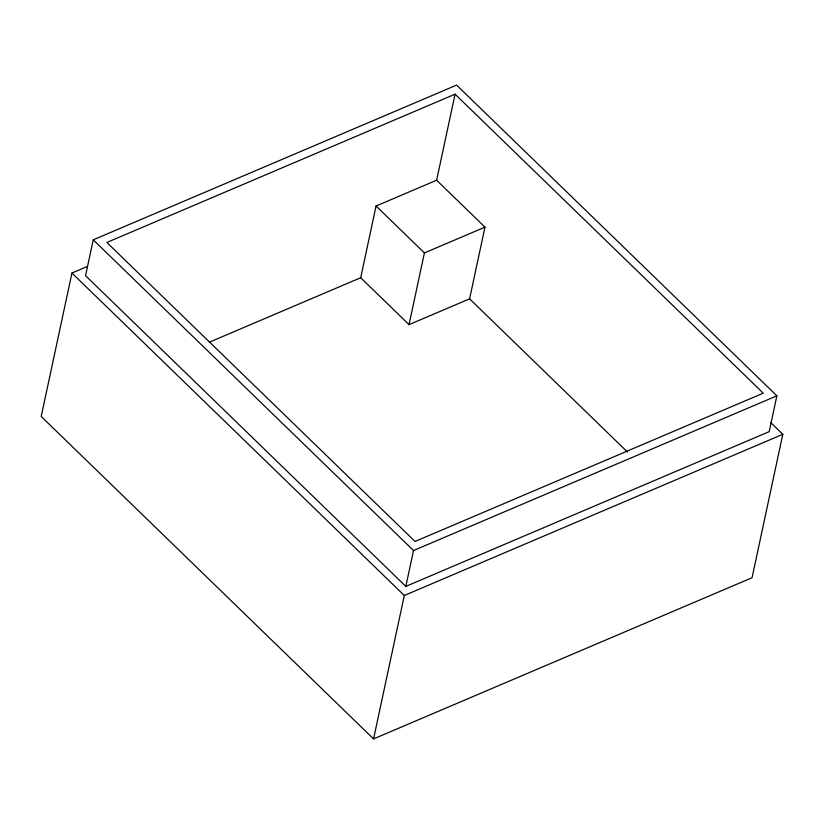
<?xml version="1.0" encoding="UTF-8"?>
<svg xmlns="http://www.w3.org/2000/svg" width="824" height="824" viewBox="0 0 824 824"><rect width="100%" height="100%" fill="white"/><g stroke="black" fill="none" stroke-linecap="round" stroke-linejoin="round"><path stroke-width="1.24" d="M87.323 266.492L71.945 273.043L41.2 416.46L373.56 738.901L752.054 577.727L782.8 434.31L770.801 422.661M93.246 239.825L85.562 275.679L405.83 586.4L769.183 431.663L776.878 395.808L456.599 85.099L93.246 239.825L413.514 550.545L405.83 586.4M209.296 342.207L360.696 277.729L376.063 206.021L436.627 180.229L455.075 94.183L763.261 393.172L415.049 541.461L106.862 242.472L455.075 94.183M360.696 277.729L409.034 324.635L424.412 252.927L484.976 227.136L436.627 180.229M373.56 738.901L404.306 595.484L782.8 434.31M409.034 324.635L469.598 298.844L484.976 227.136M413.514 550.545L776.878 395.808M376.063 206.021L424.412 252.927M469.598 298.844L627.528 452.067M71.945 273.043L404.306 595.484"/></g></svg>
